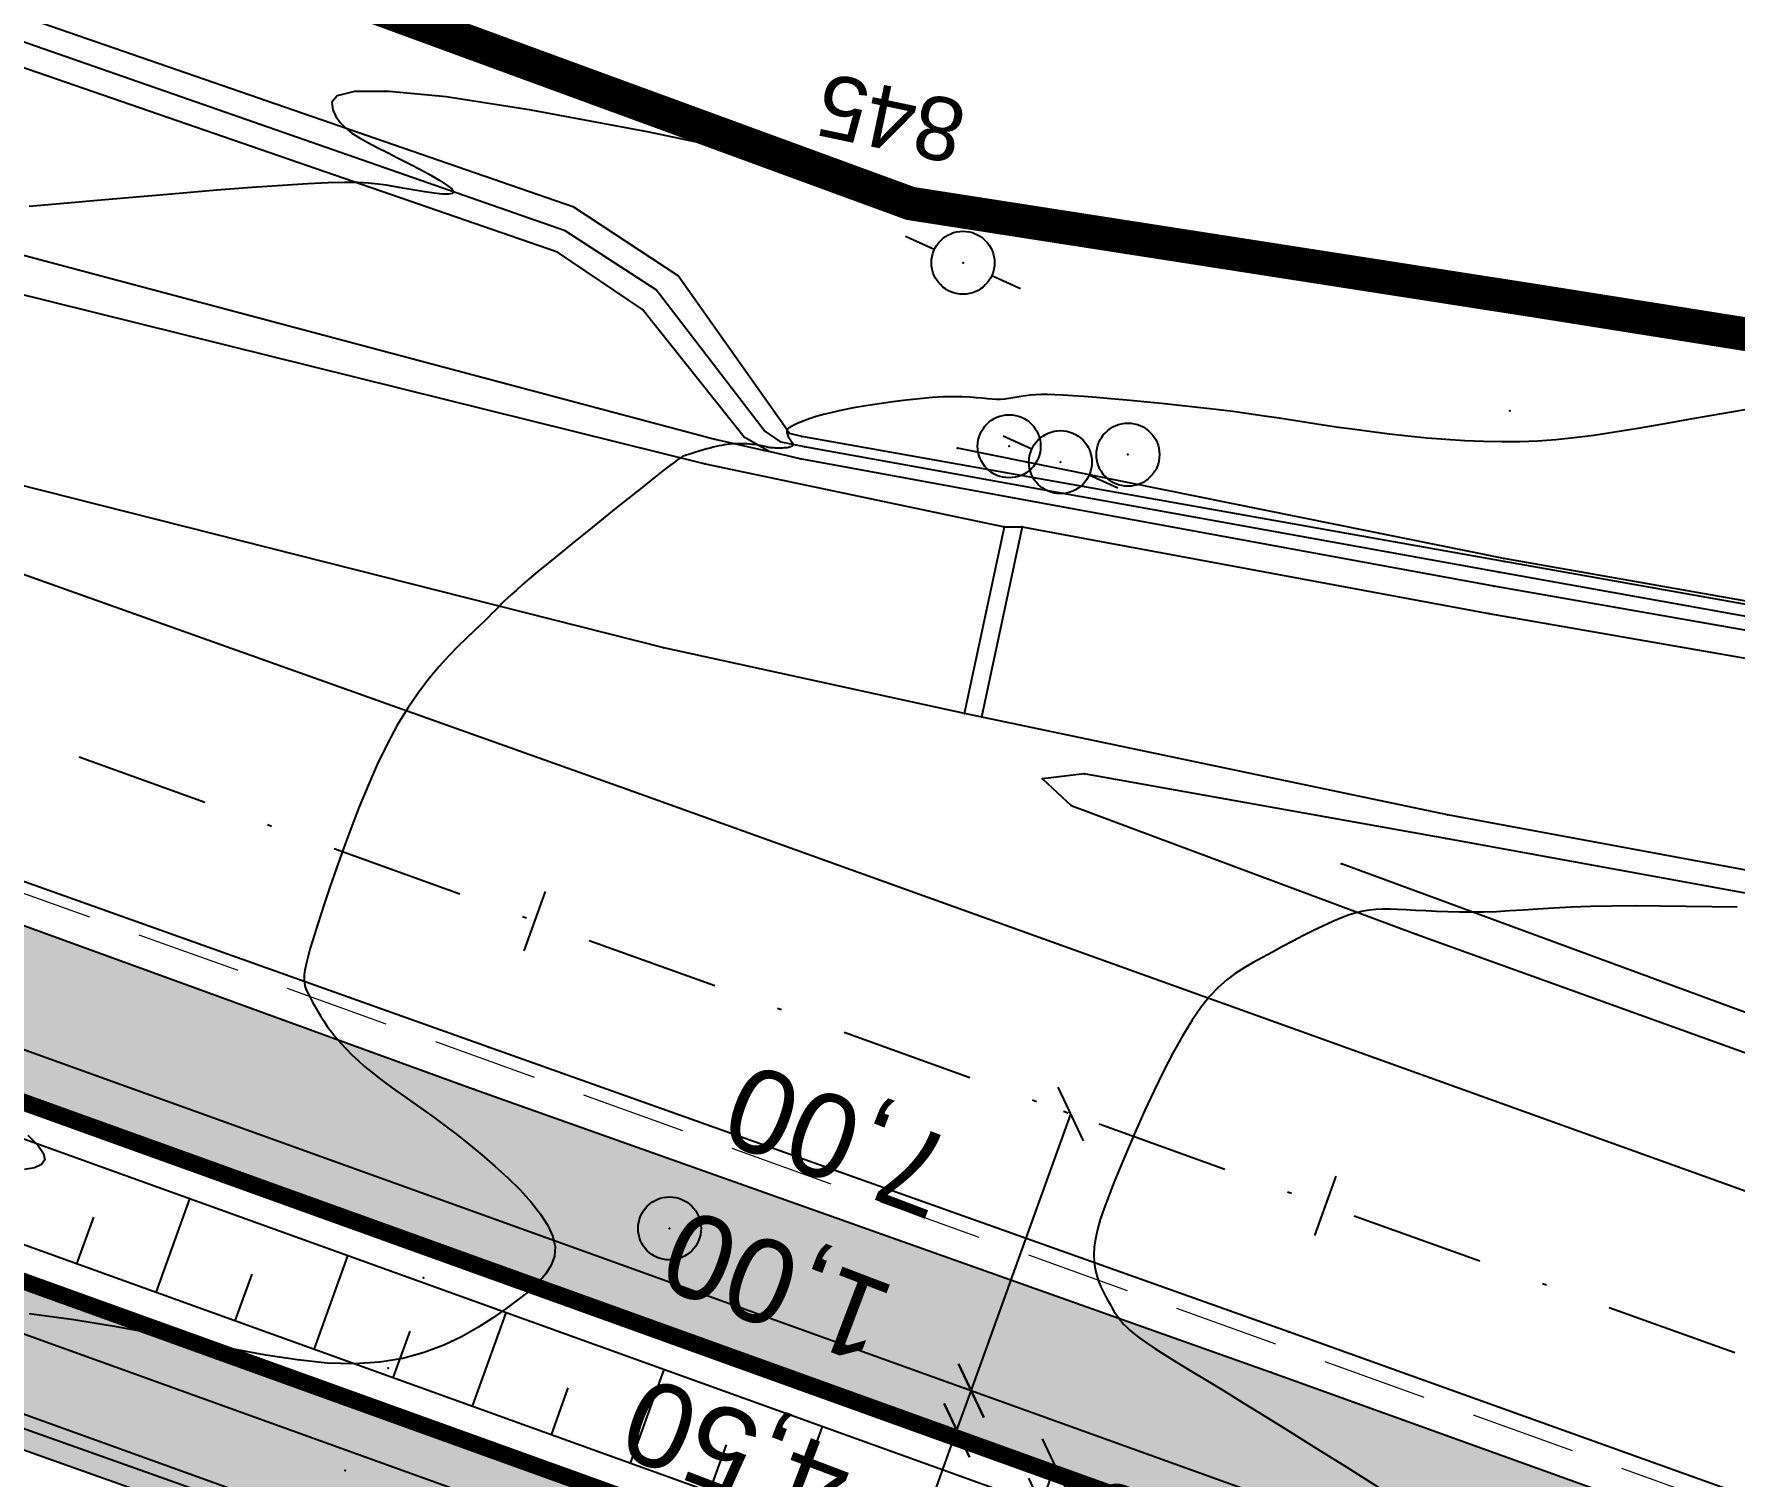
# Model space of a CAD drawing. Header units: metres. Extents: x 820373 to 834957, y 7564678 to 7566875.
# Drawn here: x 821711.54 to 821752.02, y 7564838.13 to 7564872.47 of the extents above; entities that cross this region are included whole.
import ezdxf
from ezdxf.enums import TextEntityAlignment as Align

# ---------------------------------------------------------------- set-up
doc = ezdxf.new("R2010")
doc.units = ezdxf.units.M
for name, pattern in [('XREF_GEO$0$DASHDOT', [25.4, 12.7, -6.35, 0, -6.35]), ('XREF_GEO$0$DASHED2', [0.375, 0.25, -0.125]), ('XREF_GEO$0$DGNStyle3', [83.551646, 59.679747, -23.871899]), ('XREF_GEO$0$DIVIDE', [1.25, 0.5, -0.25, 0, -0.25, 0, -0.25])]:
    doc.linetypes.add(name, pattern=pattern)
for name, color, linetype, lineweight in [('XREF_GEO$0$COTAS', 42, 'Continuous', 0), ('XREF_GEO$0$F-HZ-ARRED-VALETA', 11, 'Continuous', 0), ('XREF_GEO$0$F-HZ-FAIXA', 11, 'XREF_GEO$0$DGNStyle3', 0)]:
    doc.layers.add(name, color=color, linetype=linetype, lineweight=lineweight)
for name, color, linetype in [('XREF_GEO$0$F-HZ-ACOSTAMENTO', 73, 'Continuous'), ('XREF_GEO$0$F-HZ-BARREIRA', 107, 'Continuous'), ('XREF_GEO$0$F-HZ-BORDO', 165, 'Continuous'), ('XREF_GEO$0$F-HZ-EIXO', 42, 'XREF_GEO$0$DASHDOT'), ('XREF_GEO$0$F-HZ-ESTACA', 73, 'Continuous'), ('XREF_GEO$0$F-HZ-FAIXA-DOMINIO-EXIST', 252, 'XREF_GEO$0$DIVIDE'), ('XREF_GEO$0$F-HZ-OFFSET', 11, 'Continuous'), ('XREF_PAV$0$P-TH01_FXAD_227.95_237.15_C_PAV.TIPO-V', 214, 'Continuous'), ('XREF_PAV$0$P-TH01_FXAD_230.75_240.70_D_PAV.TIPO-V', 214, 'Continuous'), ('XREF_TOP$0$T-DI-CERCA_DE_ARAME', 23, 'XREF_TOP$0$CERCA_DE_ARAME'), ('XREF_TOP$0$T-EU-POSTE', 23, 'Continuous'), ('XREF_TOP$0$T-HD-VALETA_SARJETA', 132, 'Continuous'), ('XREF_TOP$0$T-HM-COTA', 252, 'Continuous'), ('XREF_TOP$0$T-HM-CURVA_INTERMEDIÁRIA', 252, 'Continuous'), ('XREF_TOP$0$T-HM-CURVA_MESTRA', 23, 'Continuous'), ('XREF_TOP$0$T-OA-DEFENSA', 31, 'Continuous'), ('XREF_TOP$0$T-SI-FAIXA', 23, 'Continuous'), ('XREF_TOP$0$T-SI-PLACA', 252, 'Continuous'), ('XREF_TOP$0$T-SV-GUARD_RAIL', 23, 'Continuous'), ('XREF_TOP$0$T-SV-RUA_PAVIMENTADA', 23, 'Continuous')]:
    doc.layers.add(name, color=color, linetype=linetype)
doc.styles.add('XREF_GEO$0$Standard', font='arial.ttf')
doc.styles.add('XREF_GEO$0$Style-Arial', font='arial.ttf')
doc.styles.add('XREF_TOP$0$ROMANS', font='arial.ttf', dxfattribs={"height": 1.5})
doc.styles.add('XREF_TOP$0$Standard', font='arial.ttf')
doc.linetypes.add('XREF_TOP$0$CERCA_DE_ARAME', pattern='A,0.15,-0.05,["X",XREF_TOP$0$Standard,S=0.05,R=0,X=-0.0175,Y=-0.025],-0.05', length=0.25)
doc.dimstyles.new('XREF_GEO$0$Standard', dxfattribs={"dimtxt": 0.18, "dimasz": 0.18, "dimexe": 0.18, "dimexo": 0.0625, "dimgap": 0.09, "dimtad": 0, "dimtih": 1, "dimtoh": 1, "dimdec": 4, "dimzin": 0, "dimdsep": 46, "dimtxsty": 'XREF_GEO$0$Standard', "dimcen": 0.09, "dimadec": 0, "dimazin": 0, "dimtfac": 1, "dimtdec": 4, "dimtofl": 0, "dimtmove": 0, "dimatfit": 3, "dimfxl": 1, "dimtolj": 1, "dimtzin": 0, "dimarcsym": 0})

# ---------------------------------------------------------------- blocks, each defined once
blk = doc.blocks.new('XREF_TOP$0$PONTO')
at = {"layer": 'XREF_TOP$0$T-HM-COTA'}
blk.add_point((0, 0), dxfattribs=at)
blk = doc.blocks.new('XREF_TOP$0$PLACA 01')
blk.add_circle((0, 0), 0.75)
at = {"style": 'XREF_TOP$0$ROMANS'}
blk.add_attdef('PL', text='', height=1.5, dxfattribs=at).set_placement((1.5, 0), align=Align.MIDDLE_LEFT)
blk = doc.blocks.new('XREF_TOP$0$POSTE 01')
for points in [[(-1.5, 0), (-0.75, 0)], [(0.75, 0), (1.5, 0)]]:
    blk.add_lwpolyline(points)
blk.add_circle((0, 0), 0.75)
at = {"style": 'XREF_TOP$0$ROMANS'}
blk.add_attdef('PST', text='', height=1.5, dxfattribs=at).set_placement((2.25, 0), align=Align.MIDDLE_LEFT)
blk = doc.blocks.new('XREF_TOP')
at = {"layer": 'XREF_TOP$0$T-OA-DEFENSA', "transparency": 33554610}
h = blk.add_hatch(dxfattribs=at)
h.set_pattern_fill('AR-CONC', color=256, scale=0.25)
h.set_pattern_definition([(50, (0, 0), (1.7931504565, -0.15688033746), [0.1875, -2.0625]), (355, (0, 0), (-0.34687833403, 1.88048033425), [0.15, -1.65]), (100.45144446, (0.1494, -0.013), (1.4462721168, 1.72359997742), [0.15935048, -1.75285528]), (46.1842, (0, 0.5), (2.6681033267, -0.413798202), [0.28125, -3.09375]), (96.63563549, (0.2223, 0.4655), (2.3366548642, 2.4352965019), [0.239025855, -2.6292844]), (351.18416399, (0, 0.5), (2.3366548626, 2.4352965007), [0.225, -2.4750000025]), (21, (0.25, 0.375), (1.4922676303, -1.00654722666), [0.1875, -2.0625]), (326, (0.25, 0.375), (0.6082883298, 1.8128751126), [0.15, -1.65]), (71.45144474, (0.3744, 0.2911), (2.10055594182, 0.806327882), [0.159350475, -1.75285528]), (37.5, (0, 0), (0.030399638293, 0.83223463458), [0, -1.63, 0, -1.675, 0, -1.65625]), (7.5, (0, 0), (0.65767384361, 0.98602927971), [0, -0.955, 0, -1.5925, 0, -0.63125]), (327.5, (-0.5575, 0), (1.33455609043, -0.056387179336), [0, -0.625, 0, -1.95, 0, -2.5875]), (317.5, (-0.8075, 0), (1.45796542336, 0.25026245583), [0, -0.8125, 0, -1.295, 0, -1.8375])])
h.paths.add_polyline_path([(821172.574, 7565033.444), (821172.429, 7565033.04), (821190.536, 7565026.586), (821208.404, 7565020.208), (821226.574, 7565013.634), (821246.931, 7565006.231), (821265.304, 7564999.639), (821282.189, 7564993.678), (821304.076, 7564985.676), (821321.881, 7564979.311), (821341.651, 7564972.154), (821360.312, 7564965.422), (821378.22, 7564959.057), (821396.629, 7564952.39), (821418.184, 7564944.679), (821437.102, 7564937.89), (821455.234, 7564931.345), (821474.165, 7564924.527), (821491.7, 7564918.232), (821509.747, 7564911.684), (821528.163, 7564905.101), (821548.58, 7564897.727), (821566.649, 7564891.261), (821584.234, 7564884.946), (821607.538, 7564876.54), (821625.681, 7564869.957), (821643.393, 7564863.626), (821662.119, 7564856.809), (821680.072, 7564850.545), (821701.679, 7564842.692), (821720.022, 7564836.174), (821738.15, 7564829.562), (821756.034, 7564823.201), (821773.408, 7564816.895), (821796.267, 7564808.374), (821809.665, 7564803.38), (821809.93, 7564803.685), (821795.731, 7564808.991), (821773.86, 7564817.146), (821755.213, 7564823.876), (821737.897, 7564830.132), (821718.44, 7564837.056), (821701.072, 7564843.311), (821678.007, 7564851.629), (821661.079, 7564857.674), (821641.585, 7564864.709), (821624.397, 7564870.958), (821606.792, 7564877.336), (821584.88, 7564885.176), (821565.558, 7564892.111), (821548.772, 7564898.134), (821529.124, 7564905.299), (821509.708, 7564912.285), (821489.689, 7564919.488), (821471.871, 7564925.977), (821453.576, 7564932.462), (821436.443, 7564938.613), (821417.687, 7564945.326), (821394.707, 7564953.597), (821377.621, 7564959.792), (821359.587, 7564966.28), (821340.149, 7564973.165), (821322.365, 7564979.56), (821301.966, 7564986.976), (821282.242, 7564994.094), (821263.992, 7565000.725), (821245.445, 7565007.414), (821226.056, 7565014.586), (821208.678, 7565020.567), (821189.899, 7565027.261)])
at = {"layer": 'XREF_TOP$0$T-DI-CERCA_DE_ARAME', "ltscale": 20}
for p, q in [((821732.397, 7564868.441, 845.052), (821711.597, 7564876.062, 844.619)), ((821747.317, 7564866.118, 845.489), (821732.397, 7564868.441, 845.052)), ((821766.281, 7564863.101, 846.334), (821747.317, 7564866.118, 845.489))]:
    blk.add_line(p, q, dxfattribs=at)
at = {"layer": 'XREF_TOP$0$T-HD-VALETA_SARJETA'}
for points in [[(821729.817, 7564862.894, 846.08), (821729.517, 7564862.965, 846.024), (821729.363, 7564863.197, 845.967), (821726.874, 7564866.715, 845.498), (821724.384, 7564868.356, 845.311), (821710.657, 7564873.1, 844.604), (821689.371, 7564880.305, 843.493), (821670.77, 7564886.628, 842.484), (821652.763, 7564892.954, 841.75), (821649.221, 7564894.117, 841.673)], [(821729.777, 7564862.364, 846.091), (821729.036, 7564862.539, 846.031), (821728.442, 7564862.876, 845.97), (821726.025, 7564865.917, 845.462), (821723.996, 7564867.283, 845.271), (821710.297, 7564872.01, 844.542), (821688.986, 7564879.167, 843.532), (821670.398, 7564885.58, 842.557), (821652.462, 7564891.87, 841.775), (821648.834, 7564893.239, 841.63)], [(821729.874, 7564862.645, 846.034), (821729.323, 7564862.761, 845.946), (821728.919, 7564863.039, 845.859), (821726.347, 7564866.383, 845.26), (821724.177, 7564867.793, 845.093), (821710.542, 7564872.545, 844.384), (821689.165, 7564879.72, 843.292), (821670.514, 7564886.156, 842.343), (821652.545, 7564892.417, 841.6), (821649.097, 7564893.625, 841.47)], [(821809.665, 7564803.38, 851.144), (821809.528, 7564803.153, 851.119), (821796.225, 7564808.081, 850.588), (821773.322, 7564816.464, 849.592), (821755.951, 7564822.705, 848.805), (821737.905, 7564829.178, 847.945), (821719.889, 7564835.708, 847.039), (821701.472, 7564842.254, 845.998), (821679.836, 7564850.1, 844.741), (821662.013, 7564856.466, 843.667), (821643.271, 7564863.14, 842.629), (821625.457, 7564869.557, 841.616), (821607.368, 7564876.121, 840.667), (821584.079, 7564884.425, 839.466)], [(821821.543, 7564846.848, 845.857), (821808.916, 7564848.764, 846.529), (821782.155, 7564853.486, 846.913), (821764.923, 7564856.654, 846.984), (821746.526, 7564859.917, 846.492), (821729.817, 7564862.894, 846.08)], [(821821.505, 7564846.686, 845.731), (821808.77, 7564848.423, 846.433), (821782.123, 7564853.29, 846.791), (821764.948, 7564856.344, 846.881), (821746.398, 7564859.663, 846.387), (821729.874, 7564862.645, 846.034)], [(821821.498, 7564846.271, 845.877), (821808.857, 7564848.167, 846.569), (821782.141, 7564852.913, 846.898), (821764.882, 7564856.069, 846.984), (821746.278, 7564859.332, 846.483), (821729.777, 7564862.364, 846.091)]]:
    blk.add_polyline3d(points, dxfattribs=at)
at = {"layer": 'XREF_TOP$0$T-HM-CURVA_INTERMEDIÁRIA', "flags": 128}
for points in [[(821752.534, 7564863.577), (821751.698, 7564863.437), (821750.96, 7564863.306), (821750.302, 7564863.188), (821749.706, 7564863.084), (821749.163, 7564862.995), (821748.663, 7564862.922), (821748.197, 7564862.862), (821747.754, 7564862.818), (821747.326, 7564862.786), (821746.903, 7564862.769), (821746.476, 7564862.764), (821746.037, 7564862.772), (821745.589, 7564862.792), (821745.136, 7564862.821), (821744.684, 7564862.858), (821744.236, 7564862.902), (821743.798, 7564862.951), (821743.375, 7564863.003), (821742.971, 7564863.057), (821742.588, 7564863.111), (821742.224, 7564863.166), (821741.871, 7564863.22), (821741.524, 7564863.275), (821741.177, 7564863.329), (821740.822, 7564863.382), (821740.455, 7564863.435), (821740.07, 7564863.486), (821739.662, 7564863.537), (821739.237, 7564863.586), (821738.805, 7564863.633), (821738.373, 7564863.677), (821737.951, 7564863.719), (821737.547, 7564863.756), (821737.168, 7564863.79), (821736.825, 7564863.819), (821736.523, 7564863.844), (821736.26, 7564863.863), (821736.031, 7564863.877), (821735.833, 7564863.887), (821735.66, 7564863.892), (821735.509, 7564863.892), (821735.374, 7564863.887), (821735.252, 7564863.879), (821735.139, 7564863.865), (821735.032, 7564863.849), (821734.93, 7564863.832), (821734.832, 7564863.814), (821734.736, 7564863.799), (821734.641, 7564863.786), (821734.544, 7564863.778), (821734.445, 7564863.776), (821734.342, 7564863.781), (821734.231, 7564863.791), (821734.108, 7564863.804), (821733.97, 7564863.818), (821733.812, 7564863.831), (821733.631, 7564863.839), (821733.423, 7564863.842), (821733.184, 7564863.836), (821732.912, 7564863.819), (821732.614, 7564863.794), (821732.299, 7564863.76), (821731.975, 7564863.72), (821731.652, 7564863.674), (821731.337, 7564863.625), (821731.041, 7564863.573), (821730.771, 7564863.521), (821730.534, 7564863.468), (821730.33, 7564863.417), (821730.156, 7564863.368), (821730.009, 7564863.32), (821729.887, 7564863.276), (821729.786, 7564863.236), (821729.704, 7564863.2), (821729.638, 7564863.169), (821729.586, 7564863.143), (821729.545, 7564863.122), (821729.515, 7564863.104), (821729.493, 7564863.09), (821729.478, 7564863.078), (821729.469, 7564863.066), (821729.464, 7564863.055), (821729.461, 7564863.043), (821729.459, 7564863.029), (821729.458, 7564863.014), (821729.458, 7564862.997), (821729.46, 7564862.978), (821729.464, 7564862.959), (821729.47, 7564862.938), (821729.479, 7564862.916), (821729.491, 7564862.894), (821729.505, 7564862.87), (821729.521, 7564862.846), (821729.538, 7564862.822), (821729.555, 7564862.798), (821729.571, 7564862.775), (821729.584, 7564862.753), (821729.593, 7564862.732), (821729.598, 7564862.713), (821729.597, 7564862.696), (821729.591, 7564862.681), (821729.58, 7564862.668), (821729.564, 7564862.657), (821729.544, 7564862.647), (821729.52, 7564862.639), (821729.492, 7564862.633), (821729.461, 7564862.628), (821729.427, 7564862.624), (821729.391, 7564862.621), (821729.354, 7564862.619), (821729.317, 7564862.619), (821729.28, 7564862.618), (821729.244, 7564862.619), (821729.209, 7564862.619), (821729.178, 7564862.62), (821729.15, 7564862.621), (821729.125, 7564862.622), (821729.101, 7564862.624), (821729.079, 7564862.625), (821729.058, 7564862.628), (821729.036, 7564862.631), (821729.014, 7564862.635), (821728.99, 7564862.64), (821728.963, 7564862.646), (821728.934, 7564862.653), (821728.902, 7564862.661), (821728.866, 7564862.669), (821728.827, 7564862.677), (821728.784, 7564862.685), (821728.737, 7564862.693), (821728.685, 7564862.7), (821728.629, 7564862.707), (821728.569, 7564862.712), (821728.505, 7564862.716), (821728.439, 7564862.719), (821728.372, 7564862.721), (821728.303, 7564862.721), (821728.235, 7564862.72), (821728.167, 7564862.717), (821728.101, 7564862.711), (821728.036, 7564862.704), (821727.972, 7564862.695), (821727.906, 7564862.684), (821727.84, 7564862.671), (821727.772, 7564862.656), (821727.702, 7564862.639), (821727.629, 7564862.619), (821727.552, 7564862.598), (821727.473, 7564862.575), (821727.395, 7564862.552), (821727.317, 7564862.529), (821727.243, 7564862.506), (821727.175, 7564862.484), (821727.113, 7564862.464), (821727.06, 7564862.447), (821727.016, 7564862.433), (821726.974, 7564862.415), (821726.926, 7564862.389), (821726.863, 7564862.348), (821726.779, 7564862.286), (821726.663, 7564862.198), (821726.508, 7564862.077), (821726.306, 7564861.917), (821726.052, 7564861.715), (821725.755, 7564861.478), (821725.428, 7564861.217), (821725.083, 7564860.94), (821724.733, 7564860.659), (821724.39, 7564860.382), (821724.068, 7564860.12), (821723.779, 7564859.883), (821723.533, 7564859.679), (821723.328, 7564859.506), (821723.158, 7564859.36), (821723.019, 7564859.238), (821722.906, 7564859.136), (821722.815, 7564859.051), (821722.74, 7564858.979), (821722.676, 7564858.916), (821722.618, 7564858.858), (821722.563, 7564858.802), (821722.505, 7564858.743), (821722.439, 7564858.678), (821722.361, 7564858.601), (821722.266, 7564858.508), (821722.15, 7564858.396), (821722.008, 7564858.261), (821721.836, 7564858.097), (821721.638, 7564857.904), (821721.42, 7564857.68), (821721.185, 7564857.422), (821720.939, 7564857.128), (821720.687, 7564856.798), (821720.434, 7564856.43), (821720.184, 7564856.02), (821719.942, 7564855.571), (821719.71, 7564855.091), (821719.489, 7564854.591), (821719.28, 7564854.083), (821719.085, 7564853.577), (821718.904, 7564853.086), (821718.739, 7564852.62), (821718.591, 7564852.191), (821718.461, 7564851.808), (821718.348, 7564851.469), (821718.252, 7564851.171), (821718.172, 7564850.912), (821718.106, 7564850.688), (821718.054, 7564850.496), (821718.015, 7564850.332), (821717.988, 7564850.194), (821717.973, 7564850.077), (821717.968, 7564849.978), (821717.974, 7564849.893), (821717.988, 7564849.817), (821718.01, 7564849.746), (821718.041, 7564849.677), (821718.078, 7564849.604), (821718.121, 7564849.524), (821718.17, 7564849.433), (821718.225, 7564849.332), (821718.287, 7564849.222), (821718.357, 7564849.105), (821718.434, 7564848.982), (821718.52, 7564848.853), (821718.616, 7564848.721), (821718.722, 7564848.587), (821718.838, 7564848.452), (821718.965, 7564848.316), (821719.103, 7564848.179), (821719.251, 7564848.041), (821719.409, 7564847.901), (821719.578, 7564847.761), (821719.757, 7564847.619), (821719.947, 7564847.475), (821720.147, 7564847.33), (821720.357, 7564847.181), (821720.58, 7564847.024), (821720.814, 7564846.859), (821721.062, 7564846.681), (821721.324, 7564846.489), (821721.6, 7564846.279), (821721.892, 7564846.049), (821722.198, 7564845.798), (821722.51, 7564845.529), (821722.816, 7564845.248), (821723.106, 7564844.961), (821723.369, 7564844.672), (821723.595, 7564844.387), (821723.772, 7564844.112), (821723.889, 7564843.851), (821723.94, 7564843.608), (821723.925, 7564843.381), (821723.851, 7564843.167), (821723.723, 7564842.96), (821723.546, 7564842.758), (821723.325, 7564842.555), (821723.065, 7564842.349), (821722.773, 7564842.135), (821722.452, 7564841.912), (821722.099, 7564841.687), (821721.713, 7564841.468), (821721.29, 7564841.267), (821720.827, 7564841.092), (821720.321, 7564840.952), (821719.769, 7564840.858), (821719.168, 7564840.818), (821718.516, 7564840.839), (821717.811, 7564840.913), (821717.055, 7564841.03), (821716.246, 7564841.178), (821715.385, 7564841.346), (821714.472, 7564841.524), (821713.506, 7564841.701), (821712.489, 7564841.865), (821711.423, 7564842.009)], [(821752.073, 7564851.693), (821751.476, 7564851.702), (821750.861, 7564851.711), (821750.245, 7564851.718), (821749.648, 7564851.72), (821749.089, 7564851.716), (821748.581, 7564851.706), (821748.122, 7564851.689), (821747.707, 7564851.668), (821747.327, 7564851.645), (821746.978, 7564851.622), (821746.652, 7564851.601), (821746.343, 7564851.584), (821746.045, 7564851.573), (821745.751, 7564851.569), (821745.465, 7564851.571), (821745.186, 7564851.578), (821744.917, 7564851.588), (821744.662, 7564851.601), (821744.42, 7564851.614), (821744.196, 7564851.626), (821743.99, 7564851.636), (821743.805, 7564851.643), (821743.635, 7564851.644), (821743.475, 7564851.638), (821743.321, 7564851.623), (821743.167, 7564851.597), (821743.008, 7564851.558), (821742.838, 7564851.505), (821742.653, 7564851.436), (821742.448, 7564851.35), (821742.226, 7564851.248), (821741.992, 7564851.135), (821741.749, 7564851.013), (821741.502, 7564850.885), (821741.255, 7564850.754), (821741.011, 7564850.623), (821740.776, 7564850.496), (821740.551, 7564850.372), (821740.337, 7564850.247), (821740.129, 7564850.111), (821739.925, 7564849.958), (821739.723, 7564849.778), (821739.519, 7564849.564), (821739.312, 7564849.307), (821739.099, 7564849), (821738.877, 7564848.637), (821738.65, 7564848.229), (821738.422, 7564847.787), (821738.197, 7564847.325), (821737.978, 7564846.856), (821737.77, 7564846.392), (821737.576, 7564845.946), (821737.401, 7564845.531), (821737.247, 7564845.157), (821737.116, 7564844.823), (821737.005, 7564844.524), (821736.916, 7564844.256), (821736.847, 7564844.015), (821736.799, 7564843.797), (821736.77, 7564843.598), (821736.761, 7564843.414), (821736.769, 7564843.241), (821736.794, 7564843.078), (821736.831, 7564842.927), (821736.877, 7564842.787), (821736.929, 7564842.658), (821736.984, 7564842.541), (821737.038, 7564842.436), (821737.089, 7564842.343), (821737.134, 7564842.263), (821737.173, 7564842.193), (821737.208, 7564842.132), (821737.241, 7564842.076), (821737.273, 7564842.026), (821737.306, 7564841.977), (821737.34, 7564841.929), (821737.377, 7564841.879), (821737.42, 7564841.826), (821737.472, 7564841.766), (821737.537, 7564841.699), (821737.62, 7564841.623), (821737.725, 7564841.535), (821737.857, 7564841.434), (821738.019, 7564841.318), (821738.217, 7564841.186), (821738.453, 7564841.034), (821738.732, 7564840.861), (821739.055, 7564840.663), (821739.425, 7564840.438), (821739.846, 7564840.183), (821740.319, 7564839.894), (821740.848, 7564839.57), (821741.434, 7564839.206), (821742.08, 7564838.802), (821742.785, 7564838.359), (821743.547, 7564837.88)]]:
    blk.add_lwpolyline(points, dxfattribs=at)
at = {"layer": 'XREF_TOP$0$T-HM-CURVA_MESTRA', "flags": 128}
for points in [[(821729.899, 7564869.356), (821726.176, 7564870.139), (821723.368, 7564870.665), (821721.349, 7564870.976), (821719.992, 7564871.11), (821719.17, 7564871.107), (821718.757, 7564871.007), (821718.627, 7564870.849), (821718.651, 7564870.673), (821718.725, 7564870.512), (821718.826, 7564870.368), (821718.954, 7564870.238), (821719.107, 7564870.117), (821719.284, 7564870.002), (821719.484, 7564869.889), (821719.706, 7564869.773), (821719.949, 7564869.651), (821720.21, 7564869.52), (821720.477, 7564869.383), (821720.739, 7564869.246), (821720.983, 7564869.113), (821721.197, 7564868.989), (821721.367, 7564868.879), (821721.483, 7564868.787), (821721.53, 7564868.72), (821721.501, 7564868.679), (821721.404, 7564868.662), (821721.254, 7564868.665), (821721.061, 7564868.685), (821720.841, 7564868.716), (821720.605, 7564868.754), (821720.367, 7564868.796), (821720.139, 7564868.837), (821719.93, 7564868.873), (821719.724, 7564868.903), (821719.503, 7564868.925), (821719.245, 7564868.937), (821718.931, 7564868.94), (821718.541, 7564868.93), (821718.055, 7564868.908), (821717.453, 7564868.871), (821716.724, 7564868.818), (821715.893, 7564868.754), (821714.995, 7564868.68), (821714.065, 7564868.602), (821713.138, 7564868.522), (821712.246, 7564868.444), (821711.426, 7564868.372)], [(821711.39, 7564846.262), (821711.631, 7564846.026), (821711.769, 7564845.83), (821711.796, 7564845.677), (821711.719, 7564845.564), (821711.554, 7564845.489), (821711.312, 7564845.447)]]:
    blk.add_lwpolyline(points, dxfattribs=at)
at = {"layer": 'XREF_TOP$0$T-OA-DEFENSA', "ltscale": 22}
for points in [[(821584.88, 7564885.176, 839.396), (821606.792, 7564877.336, 840.516), (821624.397, 7564870.958, 841.461), (821641.585, 7564864.709, 842.483), (821661.079, 7564857.674, 843.667), (821678.007, 7564851.629, 844.543), (821701.072, 7564843.311, 845.891), (821718.44, 7564837.056, 846.861), (821737.897, 7564830.132, 847.88), (821755.213, 7564823.876, 848.755)], [(821756.034, 7564823.201, 848.753), (821738.15, 7564829.562, 847.889), (821720.022, 7564836.174, 846.983), (821701.679, 7564842.692, 845.928), (821680.072, 7564850.545, 844.666), (821662.119, 7564856.809, 843.598), (821643.393, 7564863.626, 842.57), (821625.681, 7564869.957, 841.592), (821607.538, 7564876.54, 840.619), (821584.234, 7564884.946, 839.373)]]:
    blk.add_polyline3d(points, dxfattribs=at)
at = {"layer": 'XREF_TOP$0$T-SI-FAIXA'}
for points in [[(821592.064, 7564906.6, 838.707), (821614.376, 7564898.647, 840.079), (821632.434, 7564892.317, 841.038), (821650.304, 7564885.833, 841.966), (821668.466, 7564879.46, 842.882), (821686.532, 7564873.403, 843.944), (821708.827, 7564866.878, 845.111), (821727.509, 7564862.243, 846.03), (821734.637, 7564860.741, 846.307), (821735.054, 7564860.743, 846.298), (821746.164, 7564858.681, 846.565), (821764.881, 7564855.419, 847.006), (821782.138, 7564852.266, 846.963), (821808.516, 7564847.423, 846.632), (821821.497, 7564845.6, 845.898), (821826.225, 7564845.075, 845.716), (821830.981, 7564844.946, 845.546), (821835.732, 7564845.212, 845.389), (821840.444, 7564845.874, 845.244), (821845.088, 7564846.924, 845.111), (821851.38, 7564848.922, 844.956), (821857.618, 7564851.972, 844.802)], [(821856.493, 7564807.571, 852.003), (821838.402, 7564814.048, 851.384), (821820.231, 7564820.532, 850.729), (821801.937, 7564827.138, 849.975), (821779.23, 7564835.247, 848.971), (821761.34, 7564841.667, 848.129), (821743.437, 7564848.103, 847.216), (821725.766, 7564854.449, 846.316), (821707.183, 7564861.072, 845.281), (821685.192, 7564868.858, 844.1), (821667.559, 7564875.32, 843.072), (821648.948, 7564881.922, 842.057), (821630.928, 7564888.409, 841.158), (821613.331, 7564894.812, 840.185), (821591.439, 7564902.729, 838.851)], [(821854.116, 7564800.967, 852.014), (821854.112, 7564800.969, 852.014), (821836.326, 7564807.429, 851.414), (821817.256, 7564814.336, 850.74), (821799.779, 7564820.585, 849.953), (821776.872, 7564828.949, 848.981), (821759.28, 7564835.166, 848.161), (821741.395, 7564841.58, 847.254), (821722.358, 7564848.361, 846.254), (821704.98, 7564854.545, 845.271), (821682.487, 7564862.582, 843.994), (821664.411, 7564869.052, 843.01), (821646.388, 7564875.488, 841.973), (821628.16, 7564882.08, 841.095), (821610.18, 7564888.596, 840.135), (821588.019, 7564896.526, 838.829)], [(821820.684, 7564839.854, 846.011), (821807.323, 7564842.044, 846.769), (821781.219, 7564847.128, 847.136), (821763.84, 7564850.427, 847.133), (821745.179, 7564853.889, 846.84), (821733.687, 7564856.301, 846.509), (821726.531, 7564857.864, 846.199), (821707.735, 7564862.613, 845.246), (821692.62, 7564866.522, 844.487), (821685.192, 7564868.858, 844.1)], [(821733.687, 7564856.301, 846.509), (821734.637, 7564860.741, 846.307)], [(821735.054, 7564860.743, 846.298), (821734.086, 7564856.217, 846.504)]]:
    blk.add_polyline3d(points, dxfattribs=at)
at = {"layer": 'XREF_TOP$0$T-SV-GUARD_RAIL'}
for points in [[(821764.948, 7564856.748, 846.88), (821746.516, 7564859.992, 846.464), (821733.515, 7564862.615, 846.196)], [(821762.592, 7564845.383, 847.66), (821742.659, 7564852.721, 846.867)]]:
    blk.add_polyline3d(points, dxfattribs=at)
at = {"layer": 'XREF_TOP$0$T-SV-RUA_PAVIMENTADA', "ltscale": 22}
for points in [[(821592.423, 7564907.611, 838.661), (821614.729, 7564899.548, 840.025), (821632.797, 7564893.108, 840.953), (821650.623, 7564886.651, 841.914), (821668.781, 7564880.259, 842.821), (821686.851, 7564874.469, 843.885), (821709.108, 7564867.786, 845.046), (821727.743, 7564862.828, 845.986), (821729.036, 7564862.539, 846.031)], [(821587.764, 7564895.811, 838.818), (821609.888, 7564887.7, 840.093), (821627.853, 7564881.085, 841.039), (821646.258, 7564874.63, 841.935), (821664.073, 7564868.051, 842.979), (821682.127, 7564861.698, 843.93), (821704.79, 7564853.621, 845.215), (821722.004, 7564847.361, 846.193), (821740.972, 7564840.626, 847.192), (821758.949, 7564834.152, 848.085), (821776.627, 7564827.875, 848.938), (821799.485, 7564819.619, 849.896), (821819.996, 7564812.319, 850.801)], [(821769.193, 7564848.905, 847.168), (821763.618, 7564849.952, 847.151), (821745.139, 7564853.327, 846.843), (821736.532, 7564854.868, 846.604), (821735.54, 7564854.746, 846.612), (821736.226, 7564854.114, 846.658), (821744.432, 7564851.046, 847.08), (821762.296, 7564844.611, 847.976), (821779.688, 7564838.469, 848.839)]]:
    blk.add_polyline3d(points, dxfattribs=at)
at = {"layer": 'XREF_TOP$0$T-EU-POSTE', "rotation": 155.5308673040815}
for p in [(821733.649, 7564867.031, 845.548), (821735.968, 7564862.284, 846.239)]:
    blk.add_blockref('XREF_TOP$0$POSTE 01', p, dxfattribs=at)
at = {"layer": 'XREF_TOP$0$T-HM-COTA', "rotation": 155.5308333333333}
for p in [(821724.384, 7564868.356, 845.311), (821732.397, 7564868.441, 845.052), (821724.177, 7564867.793, 845.093), (821723.996, 7564867.283, 845.271), (821733.649, 7564867.031, 845.548), (821726.874, 7564866.715, 845.498), (821726.347, 7564866.383, 845.26), (821747.317, 7564866.118, 845.489), (821726.025, 7564865.917, 845.462), (821746.661, 7564863.508, 845.845), (821728.442, 7564862.876, 845.97), (821728.919, 7564863.039, 845.859), (821729.363, 7564863.197, 845.967), (821729.817, 7564862.894, 846.08), (821727.743, 7564862.828, 845.986), (821729.874, 7564862.645, 846.034), (821733.515, 7564862.615, 846.196), (821734.747, 7564862.661, 846.14), (821727.509, 7564862.243, 846.03), (821729.777, 7564862.364, 846.091), (821735.968, 7564862.284, 846.239), (821737.575, 7564862.462, 846.202), (821734.637, 7564860.741, 846.307), (821735.054, 7564860.743, 846.298), (821746.398, 7564859.663, 846.387), (821746.516, 7564859.992, 846.464), (821746.526, 7564859.917, 846.492), (821746.278, 7564859.332, 846.483), (821746.164, 7564858.681, 846.565), (821726.531, 7564857.864, 846.199), (821733.687, 7564856.301, 846.509), (821736.532, 7564854.868, 846.604), (821725.766, 7564854.449, 846.316), (821735.54, 7564854.746, 846.612), (821736.226, 7564854.114, 846.658), (821745.179, 7564853.889, 846.84), (821745.139, 7564853.327, 846.843), (821742.659, 7564852.721, 846.867), (821744.432, 7564851.046, 847.08), (821722.358, 7564848.361, 846.254), (821743.437, 7564848.103, 847.216), (821722.004, 7564847.361, 846.193), (821726.665, 7564844.045, 846.327), (821720.81, 7564842.871, 845.383), (821741.395, 7564841.58, 847.254), (821719.969, 7564840.721, 845.718), (821740.972, 7564840.626, 847.192), (821718.949, 7564838.281, 846.89)]:
    blk.add_blockref('XREF_TOP$0$PONTO', p, dxfattribs=at)
at = {"layer": 'XREF_TOP$0$T-SI-PLACA', "rotation": 155.5308673040815}
for p in [(821734.747, 7564862.661, 846.14), (821737.575, 7564862.462, 846.202), (821726.665, 7564844.045, 846.327)]:
    blk.add_blockref('XREF_TOP$0$PLACA 01', p, dxfattribs=at)
at = {"layer": 'XREF_TOP$0$T-HM-CURVA_MESTRA', "style": 'XREF_TOP$0$ROMANS'}
blk.add_text('845', height=1.5, rotation=168.1307, dxfattribs=at).set_placement((821731.929, 7564870.464, 845), align=Align.MIDDLE_CENTER)
blk = doc.blocks.new('XREF_GEO$0$_Oblique')
at = {"color": 0, "linetype": 'ByBlock', "lineweight": -2}
blk.add_line((-0.5, -0.5), (0.5, 0.5), dxfattribs=at)
blk = doc.blocks.new('*D898')
at = {"layer": 'Defpoints', "color": 0, "transparency": 16777216}
for p in [(821736.213, 7564846.768), (821736.213, 7564846.768), (821733.842, 7564840.181)]:
    blk.add_point(p, dxfattribs=at)
at = {"layer": 'XREF_GEO$0$COTAS', "color": 0, "lineweight": -2, "transparency": 16777216}
for p, q in [((821733.842, 7564840.181), (821736.213, 7564846.768)), ((821736.154, 7564846.789), (821736.043, 7564846.829)), ((821733.784, 7564840.202), (821733.673, 7564840.242))]:
    blk.add_line(p, q, dxfattribs=at)
for p, rotation in [((821736.213, 7564846.768), 70.20636277434348), ((821733.842, 7564840.181), 250.2063627743435)]:
    blk.add_blockref('XREF_GEO$0$_Oblique', p, dxfattribs=dict(at, rotation=rotation))
at = {"layer": 'XREF_GEO$0$COTAS', "color": 0, "transparency": 16777216, "insert": (821730.755, 7564846.298), "char_height": 2, "attachment_point": 5, "rotation": 159.1816, "style": 'XREF_GEO$0$Style-Arial'}
blk.add_mtext('\\A1;7,00', dxfattribs=at)
blk = doc.blocks.new('*D899')
at = {"layer": 'Defpoints', "color": 0, "transparency": 16777216}
for p in [(821733.842, 7564840.181), (821733.842, 7564840.181), (821733.504, 7564839.24)]:
    blk.add_point(p, dxfattribs=at)
at = {"layer": 'XREF_GEO$0$COTAS', "color": 0, "lineweight": -2, "transparency": 16777216}
for p, q in [((821733.784, 7564840.202), (821733.673, 7564840.242)), ((821733.504, 7564839.24), (821733.842, 7564840.181)), ((821733.445, 7564839.261), (821733.334, 7564839.301))]:
    blk.add_line(p, q, dxfattribs=at)
for p, rotation in [((821733.842, 7564840.181), 70.20636277434348), ((821733.504, 7564839.24), 250.2063627743435)]:
    blk.add_blockref('XREF_GEO$0$_Oblique', p, dxfattribs=dict(at, rotation=rotation))
at = {"layer": 'XREF_GEO$0$COTAS', "color": 0, "transparency": 16777216, "insert": (821729.274, 7564842.836), "char_height": 2, "attachment_point": 5, "rotation": 159.1816, "style": 'XREF_GEO$0$Style-Arial'}
blk.add_mtext('\\A1;1,00', dxfattribs=at)
blk = doc.blocks.new('*D900')
at = {"layer": 'Defpoints', "color": 0, "transparency": 16777216}
for p in [(821735.845, 7564838.398), (821735.845, 7564838.398), (821735.507, 7564837.457)]:
    blk.add_point(p, dxfattribs=at)
at = {"layer": 'XREF_GEO$0$COTAS', "color": 0, "lineweight": -2, "transparency": 16777216}
for p, q in [((821735.507, 7564837.457), (821735.845, 7564838.398)), ((821735.904, 7564838.376), (821736.015, 7564838.337)), ((821735.448, 7564837.478), (821735.337, 7564837.518))]:
    blk.add_line(p, q, dxfattribs=at)
for p, rotation in [((821735.845, 7564838.398), 70.20636277434348), ((821735.507, 7564837.457), 250.2063627743435)]:
    blk.add_blockref('XREF_GEO$0$_Oblique', p, dxfattribs=dict(at, rotation=rotation))
at = {"layer": 'XREF_GEO$0$COTAS', "color": 0, "transparency": 16777216, "insert": (821739.044, 7564836.45), "char_height": 2, "attachment_point": 5, "rotation": 159.1816, "style": 'XREF_GEO$0$Style-Arial'}
blk.add_mtext('\\A1;1,00', dxfattribs=at)
blk = doc.blocks.new('*D901')
at = {"layer": 'Defpoints', "color": 0, "transparency": 16777216}
for p in [(821733.504, 7564839.24), (821733.504, 7564839.24), (821732.024, 7564835.127)]:
    blk.add_point(p, dxfattribs=at)
at = {"layer": 'XREF_GEO$0$COTAS', "color": 0, "lineweight": -2, "transparency": 16777216}
for p, q in [((821732.024, 7564835.127), (821733.504, 7564839.24)), ((821733.562, 7564839.219), (821733.673, 7564839.179)), ((821731.965, 7564835.149), (821731.854, 7564835.188))]:
    blk.add_line(p, q, dxfattribs=at)
for p, rotation in [((821733.504, 7564839.24), 70.20636277434348), ((821732.024, 7564835.127), 250.2063627743435)]:
    blk.add_blockref('XREF_GEO$0$_Oblique', p, dxfattribs=dict(at, rotation=rotation))
at = {"layer": 'XREF_GEO$0$COTAS', "color": 0, "transparency": 16777216, "insert": (821728.322, 7564838.831), "char_height": 2, "attachment_point": 5, "rotation": 159.1816, "style": 'XREF_GEO$0$Style-Arial'}
blk.add_mtext('\\A1;4,50', dxfattribs=at)
blk = doc.blocks.new('XREF_GEO$0$AeccTickLine')
at = {"layer": 'XREF_GEO$0$F-HZ-ESTACA', "lineweight": -2}
blk.add_line((0, 1), (0, -1), dxfattribs=at)
blk = doc.blocks.new('XREF_PAV')
at = {"layer": 'XREF_PAV$0$P-TH01_FXAD_227.95_237.15_C_PAV.TIPO-V'}
h = blk.add_hatch(color=256, dxfattribs=at)
h.dxf.hatch_style = 1
edge = h.paths.add_edge_path()
edge.add_line((821289.891, 7565002.789), (821286.787, 7565003.9))
edge.add_line((821286.787, 7565003.9), (821267.645, 7565010.838))
edge.add_line((821267.645, 7565010.838), (821249.496, 7565017.326))
edge.add_line((821249.496, 7565017.326), (821229.565, 7565024.458))
edge.add_line((821229.565, 7565024.458), (821211.612, 7565030.985))
edge.add_line((821211.612, 7565030.985), (821193.345, 7565037.622))
edge.add_line((821193.345, 7565037.622), (821176.302, 7565043.804))
edge.add_line((821176.302, 7565043.804), (821175.084, 7565040.419))
edge.add_arc((822159.114, 7567875.5), 3001, 250.858597, 251.487674)
edge.add_arc((820254.062, 7562185.968), 2999, 70.206475, 71.487674, ccw=False)
edge.add_line((821269.618, 7565007.784), (821326.073, 7564987.466))
edge.add_arc((820310.517, 7562165.65), 2999, 68.925275, 70.206475, ccw=False)
edge.add_arc((822468.028, 7567764.324), 3001, 248.925275, 250.206475)
edge.add_line((821451.795, 7564940.626), (821821.613, 7564807.53))
edge.add_line((821821.613, 7564807.53), (821824.64, 7564810.16))
edge.add_line((821824.64, 7564810.16), (821825.024, 7564810.495))
edge.add_line((821825.024, 7564810.495), (821819.996, 7564812.319))
edge.add_line((821819.996, 7564812.319), (821799.485, 7564819.619))
edge.add_line((821799.485, 7564819.619), (821776.627, 7564827.875))
edge.add_line((821776.627, 7564827.875), (821758.949, 7564834.152))
edge.add_line((821758.949, 7564834.152), (821740.972, 7564840.626))
edge.add_line((821740.972, 7564840.626), (821722.004, 7564847.361))
edge.add_line((821722.004, 7564847.361), (821704.79, 7564853.621))
edge.add_line((821704.79, 7564853.621), (821682.127, 7564861.698))
edge.add_line((821682.127, 7564861.698), (821669.793, 7564866.038))
edge.add_line((821669.793, 7564866.038), (821664.073, 7564868.051))
edge.add_line((821664.073, 7564868.051), (821646.258, 7564874.63))
edge.add_line((821646.258, 7564874.63), (821627.853, 7564881.085))
edge.add_line((821627.853, 7564881.085), (821609.888, 7564887.7))
edge.add_line((821609.888, 7564887.7), (821587.764, 7564895.811))
edge.add_line((821587.764, 7564895.811), (821569.565, 7564902.095))
edge.add_line((821569.565, 7564902.095), (821551.728, 7564908.684))
edge.add_line((821551.728, 7564908.684), (821533.171, 7564915.36))
edge.add_line((821533.171, 7564915.36), (821514.215, 7564922.227))
edge.add_line((821514.215, 7564922.227), (821493.198, 7564929.568))
edge.add_line((821493.198, 7564929.568), (821476.254, 7564935.716))
edge.add_line((821476.254, 7564935.716), (821457.399, 7564942.494))
edge.add_line((821457.399, 7564942.494), (821439.579, 7564948.954))
edge.add_line((821439.579, 7564948.954), (821421.515, 7564955.504))
edge.add_line((821421.515, 7564955.504), (821399.271, 7564963.439))
edge.add_line((821399.271, 7564963.439), (821381.915, 7564969.772))
edge.add_line((821381.915, 7564969.772), (821363.37, 7564976.497))
edge.add_line((821363.37, 7564976.497), (821344.074, 7564983.486))
edge.add_line((821344.074, 7564983.486), (821326.014, 7564989.913))
edge.add_line((821326.014, 7564989.913), (821304.889, 7564997.423))
edge.add_line((821304.889, 7564997.423), (821302.356, 7564998.329))
edge.add_line((821302.356, 7564998.329), (821289.891, 7565002.789))
at = {"layer": 'XREF_PAV$0$P-TH01_FXAD_230.75_240.70_D_PAV.TIPO-V'}
h = blk.add_hatch(color=256, dxfattribs=at)
h.dxf.hatch_style = 1
h.paths.add_polyline_path([(821172.232, 7565032.493), (821190.302, 7565026.08), (821208.155, 7565019.712), (821226.38, 7565013.047), (821246.747, 7565005.925), (821265.181, 7564999.142), (821281.479, 7564993.333), (821285.836, 7564991.751), (821298.329, 7564987.216), (821299.349, 7564986.846), (821303.869, 7564985.205), (821321.835, 7564978.694), (821341.62, 7564971.579), (821360.072, 7564964.943), (821378.207, 7564958.482), (821396.312, 7564951.937), (821417.96, 7564944.158), (821436.76, 7564937.36), (821455.163, 7564930.752), (821473.844, 7564924.014), (821491.507, 7564917.585), (821509.413, 7564911.252), (821527.888, 7564904.466), (821548.419, 7564897.121), (821566.468, 7564890.746), (821584.079, 7564884.425), (821607.368, 7564876.121), (821625.457, 7564869.557), (821643.271, 7564863.14), (821662.013, 7564856.466), (821665.876, 7564855.086), (821679.836, 7564850.1), (821701.472, 7564842.254), (821719.889, 7564835.708), (821737.905, 7564829.178), (821755.951, 7564822.705), (821773.322, 7564816.464), (821796.225, 7564808.081), (821809.528, 7564803.153), (821809.665, 7564803.38), (821812.663, 7564802.222), (821814.719, 7564801.487), (821817.847, 7564804.221), (821173.579, 7565036.236)])
blk = doc.blocks.new('XREF_GEO')
at = {"layer": 'XREF_GEO$0$F-HZ-ACOSTAMENTO'}
for p, q in [((821850.991, 7564792.285), (821173.579, 7565036.236)), ((821852.48, 7564796.421), (821451.795, 7564940.626))]:
    blk.add_line(p, q, dxfattribs=at)
at = {"layer": 'XREF_GEO$0$F-HZ-ARRED-VALETA', "lineweight": -3, "ltscale": 0.25}
blk.add_line((821818.706, 7564804.974), (821173.917, 7565037.177), dxfattribs=at)
at = {"layer": 'XREF_GEO$0$F-HZ-ARRED-VALETA', "lineweight": -3, "ltscale": 0.25, "flags": 128}
blk.add_lwpolyline([(821820.753, 7564806.777), (821451.456, 7564939.685)], dxfattribs=at)
at = {"layer": 'XREF_GEO$0$F-HZ-BARREIRA', "linetype": 'Continuous', "ltscale": 5, "const_width": 0.38}
for points in [[(821818.01, 7564804.364), (821173.643, 7565036.415)], [(821821.45, 7564807.387), (821451.731, 7564940.447)]]:
    blk.add_lwpolyline(points, dxfattribs=at)
at = {"layer": 'XREF_GEO$0$F-HZ-BORDO'}
blk.add_line((821850.653, 7564791.344), (821173.24, 7565035.295), dxfattribs=at)
blk.add_lwpolyline([(821852.819, 7564797.362), (821452.134, 7564941.567)], dxfattribs=at)
at = {"layer": 'XREF_GEO$0$F-HZ-EIXO', "linetype": 'XREF_GEO$0$DASHDOT', "lineweight": -3, "ltscale": 0.25, "flags": 128}
blk.add_lwpolyline([(821855.189, 7564803.949), (821177.727, 7565047.763)], dxfattribs=at)
at = {"layer": 'XREF_GEO$0$F-HZ-FAIXA', "linetype": 'XREF_GEO$0$DASHED2', "ltscale": 10, "flags": 128}
blk.add_lwpolyline([(821854.004, 7564800.655), (821453.319, 7564944.86, -0.00559), (821390.531, 7564968.253, 0.00559), (821327.597, 7564991.701), (821271.142, 7565012.018, 0.00559), (821207.699, 7565034.053, -0.002741), (821176.608, 7565044.653)], format="xyb", dxfattribs=at)
at = {"layer": 'XREF_GEO$0$F-HZ-FAIXA-DOMINIO-EXIST', "ltscale": 5, "const_width": 0.8, "flags": 128}
blk.add_lwpolyline([(821854.728, 7564873.406), (821853.523, 7564869.163), (821852.015, 7564867.517), (821849.996, 7564866.658), (821842.453, 7564865.627), (821820.689, 7564862.684), (821809.505, 7564861.151), (821792.159, 7564858.751), (821783.114, 7564860.313), (821766.281, 7564863.101), (821747.317, 7564866.118), (821732.397, 7564868.441), (821711.597, 7564876.062), (821691.179, 7564883.484), (821671.951, 7564890.47), (821654.219, 7564896.916), (821637.41, 7564903.03), (821619.048, 7564909.703), (821596.505, 7564917.923), (821577.964, 7564924.595), (821560.812, 7564931.002), (821547.668, 7564935.801), (821543.9, 7564940.271), (821542.407, 7564942.862), (821525.934, 7564961.884), (821491.611, 7565080.604), (821482.747, 7565111.263)], dxfattribs=at)
at = {"layer": 'XREF_GEO$0$F-HZ-OFFSET', "linetype": 'Continuous', "lineweight": -3}
for p, q in [((821714.445, 7564842.521), (821715.247, 7564844.748)), ((821712.563, 7564843.199), (821712.964, 7564844.312)), ((821718.208, 7564841.166), (821719.011, 7564843.393)), ((821716.327, 7564841.843), (821716.728, 7564842.957)), ((821721.972, 7564839.81), (821722.774, 7564842.039)), ((821720.09, 7564840.488), (821720.491, 7564841.602)), ((821725.735, 7564838.455), (821726.538, 7564840.684)), ((821723.853, 7564839.133), (821724.255, 7564840.247)), ((821729.499, 7564837.1), (821730.302, 7564839.33)), ((821727.617, 7564837.777), (821728.018, 7564838.892))]:
    blk.add_line(p, q, dxfattribs=at)
at = {"layer": 'XREF_GEO$0$F-HZ-ESTACA', "linetype": 'Continuous', "lineweight": -3, "xscale": 0.75, "yscale": 0.75, "zscale": 0.75, "rotation": 160.2064746284848}
for p in [(821723.46, 7564851.357), (821742.279, 7564844.584)]:
    blk.add_blockref('XREF_GEO$0$AeccTickLine', p, dxfattribs=at)
at = {"layer": 'XREF_GEO$0$COTAS'}
for base, p1, p2, override, picture, middle in [((821736.213, 7564846.768), (821733.842, 7564840.181), (821736.213, 7564846.768), {"dimtxt": 2, "dimasz": 1, "dimtad": 2, "dimdec": 2, "dimdsep": 44, "dimtxsty": 'XREF_GEO$0$Style-Arial', "dimblk1": 'XREF_GEO$0$_Oblique', "dimblk2": 'XREF_GEO$0$_Oblique', "dimsah": 1, "dimtmove": 2}, '*D898', (821730.755, 7564846.298)), ((821733.842, 7564840.181), (821733.504, 7564839.24), (821733.842, 7564840.181), {"dimtxt": 2, "dimasz": 1, "dimtad": 2, "dimdec": 2, "dimdsep": 44, "dimtxsty": 'XREF_GEO$0$Style-Arial', "dimblk1": 'XREF_GEO$0$_Oblique', "dimblk2": 'XREF_GEO$0$_Oblique', "dimsah": 1, "dimtmove": 2}, '*D899', (821729.274, 7564842.836)), ((821733.504, 7564839.24), (821732.024, 7564835.127), (821733.504, 7564839.24), {"dimtxt": 2, "dimasz": 1, "dimtad": 2, "dimdec": 2, "dimrnd": 0.5, "dimdsep": 44, "dimtxsty": 'XREF_GEO$0$Style-Arial', "dimblk1": 'XREF_GEO$0$_Oblique', "dimblk2": 'XREF_GEO$0$_Oblique', "dimsah": 1, "dimtmove": 2}, '*D901', (821728.322, 7564838.831)), ((821735.845, 7564838.398), (821735.507, 7564837.457), (821735.845, 7564838.398), {"dimtxt": 2, "dimasz": 1, "dimtad": 2, "dimdec": 2, "dimrnd": 0.5, "dimdsep": 44, "dimtxsty": 'XREF_GEO$0$Style-Arial', "dimblk1": 'XREF_GEO$0$_Oblique', "dimblk2": 'XREF_GEO$0$_Oblique', "dimsah": 1, "dimtmove": 2}, '*D900', (821739.044, 7564836.45))]:
    dim = blk.add_linear_dim(base=base, p1=p1, p2=p2, angle=250.2064, dimstyle='XREF_GEO$0$Standard', override=override, dxfattribs=at)
    dim.commit()
    dim.dimension.update_dxf_attribs({"geometry": picture, "text_midpoint": middle, "dimtype": 160, "text_rotation": 80})

msp = doc.modelspace()

# ---------------------------------------------------------------- block references
at = {"ltscale": 100}
for name in ['XREF_PAV', 'XREF_GEO', 'XREF_TOP']:
    msp.add_blockref(name, (0, 0), dxfattribs=at)

doc.saveas('drawing.dxf')
